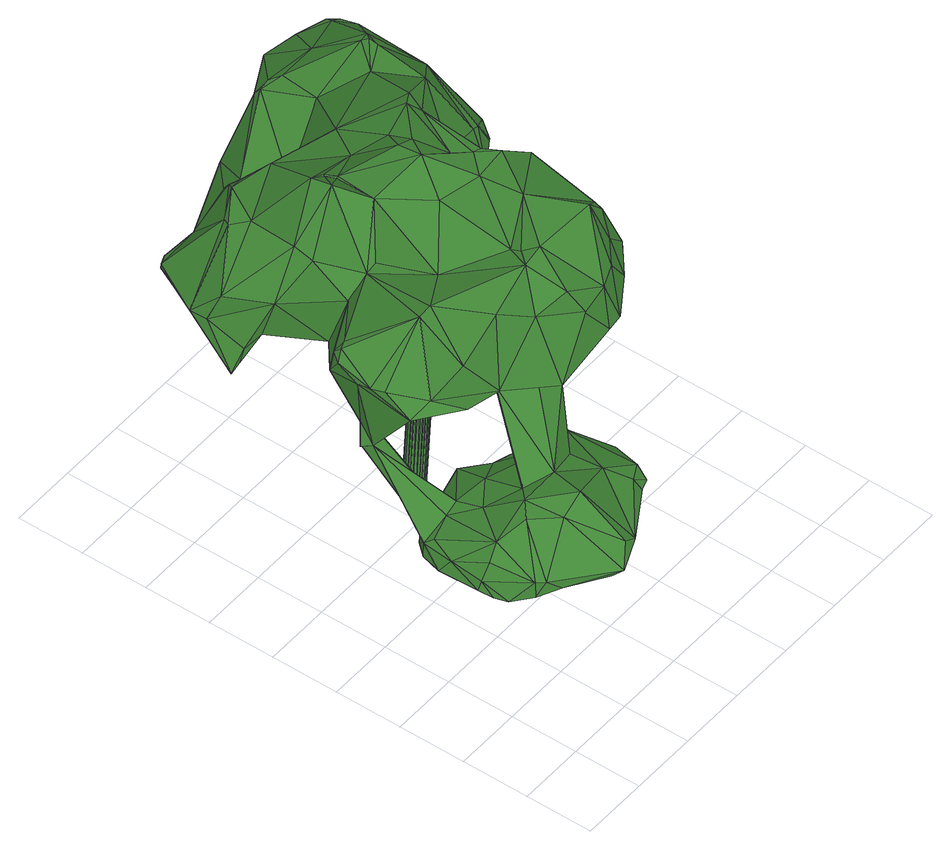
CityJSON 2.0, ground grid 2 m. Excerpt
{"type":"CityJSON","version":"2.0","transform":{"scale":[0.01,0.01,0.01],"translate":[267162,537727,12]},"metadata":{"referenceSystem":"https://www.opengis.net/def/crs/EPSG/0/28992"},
"CityObjects":{
"tree1":{"type":"SolitaryVegetationObject","attributes":{"gtid":336,"crown_width_m":12.22,"crown_median_z":19.9,"crown_r50_m":0.377,"crown_porosity":0.902,"trunk_H_m":6.89,"trunk_DBH_m":0.606,"trunk_radius_m":0.303,"trunk_base_height_m":13.01,"original_gtid":"377"},"geometry":[{"type":"Solid","lod":"3","boundaries":[[[[0,1,2]],[[3,4,5]],[[6,7,8]],[[9,10,11]],[[12,13,14]],[[15,16,17]],[[0,18,19]],[[2,18,0]],[[20,21,6]],[[22,14,23]],[[24,25,26]],[[27,2,28]],[[21,7,6]],[[29,30,31]],[[32,33,34]],[[35,36,37]],[[38,39,23]],[[40,41,15]],[[42,43,44]],[[45,46,47]],[[48,49,50]],[[51,52,53]],[[54,55,56]],[[57,58,8]],[[28,59,27]],[[60,61,62]],[[63,64,65]],[[66,40,31]],[[67,68,69]],[[70,71,67]],[[28,2,72]],[[73,74,75]],[[57,74,73]],[[57,8,74]],[[75,26,32]],[[76,77,71]],[[78,67,79]],[[80,81,82]],[[8,58,6]],[[51,83,84]],[[48,85,86]],[[87,88,89]],[[75,32,73]],[[90,40,15]],[[91,52,51]],[[1,0,92]],[[59,6,58]],[[84,83,93]],[[94,95,96]],[[28,6,59]],[[97,27,59]],[[98,99,100]],[[73,58,57]],[[59,58,73]],[[59,73,97]],[[101,102,22]],[[103,104,105]],[[32,34,73]],[[106,100,99]],[[106,99,107]],[[97,12,19]],[[108,109,110]],[[14,111,12]],[[0,19,111]],[[46,45,112]],[[21,25,24]],[[113,114,115]],[[115,114,116]],[[117,34,118]],[[119,36,120]],[[42,44,109]],[[42,109,108]],[[121,122,123]],[[124,125,126]],[[11,127,9]],[[103,105,128]],[[129,127,11]],[[74,8,24]],[[78,130,67]],[[22,131,101]],[[84,93,132]],[[40,66,41]],[[9,124,10]],[[108,98,133]],[[108,133,42]],[[27,18,2]],[[5,134,135]],[[135,136,5]],[[47,137,38]],[[38,137,39]],[[97,18,27]],[[98,138,125]],[[54,139,140]],[[19,12,111]],[[90,29,31]],[[116,141,142]],[[140,139,62]],[[73,117,143]],[[73,34,117]],[[23,47,38]],[[144,145,146]],[[83,147,93]],[[23,14,47]],[[148,15,17]],[[148,90,15]],[[98,100,138]],[[138,100,106]],[[149,124,126]],[[150,151,152]],[[150,152,153]],[[84,132,91]],[[154,155,50]],[[156,157,50]],[[19,18,97]],[[158,159,160]],[[53,52,120]],[[161,162,163]],[[164,89,144]],[[132,119,91]],[[165,137,47]],[[73,143,97]],[[120,52,119]],[[126,138,106]],[[83,166,167]],[[83,51,166]],[[106,149,126]],[[168,169,170]],[[166,171,167]],[[167,171,172]],[[132,93,115]],[[99,110,107]],[[127,54,173]],[[107,174,175]],[[107,110,174]],[[176,149,107]],[[84,91,51]],[[161,117,177]],[[161,163,117]],[[91,119,52]],[[126,125,138]],[[107,149,106]],[[178,125,124]],[[96,95,87]],[[67,69,79]],[[98,110,99]],[[98,108,110]],[[179,180,133]],[[107,175,176]],[[50,157,48]],[[101,0,102]],[[111,102,0]],[[174,181,175]],[[3,5,44]],[[182,160,159]],[[158,160,182]],[[11,10,81]],[[174,110,109]],[[174,109,181]],[[183,88,184]],[[185,49,86]],[[48,86,49]],[[186,46,112]],[[133,43,42]],[[11,81,129]],[[187,173,188]],[[97,143,12]],[[185,79,49]],[[13,143,117]],[[189,170,94]],[[117,163,13]],[[14,13,47]],[[47,13,45]],[[50,190,156]],[[13,12,143]],[[191,85,192]],[[86,85,185]],[[56,178,188]],[[193,194,195]],[[193,195,196]],[[197,55,54]],[[48,192,85]],[[157,192,48]],[[50,79,154]],[[49,79,50]],[[0,196,92]],[[101,196,0]],[[23,39,22]],[[80,82,198]],[[53,199,200]],[[120,199,53]],[[7,24,8]],[[201,121,202]],[[35,37,203]],[[21,24,7]],[[196,195,92]],[[92,72,1]],[[2,1,72]],[[33,204,34]],[[13,163,45]],[[205,148,206]],[[28,72,20]],[[51,53,207]],[[208,209,210]],[[119,115,36]],[[74,24,75]],[[119,132,115]],[[188,124,187]],[[211,212,213]],[[165,47,46]],[[118,177,117]],[[213,214,208]],[[181,215,175]],[[182,216,158]],[[217,198,124]],[[217,124,128]],[[54,129,139]],[[211,70,218]],[[219,169,220]],[[205,220,169]],[[15,41,16]],[[153,207,200]],[[51,207,166]],[[61,60,221]],[[162,222,186]],[[221,213,212]],[[90,31,40]],[[128,105,223]],[[224,197,54]],[[224,54,225]],[[146,145,223]],[[130,226,197]],[[95,94,170]],[[221,214,213]],[[216,225,61]],[[227,89,88]],[[29,90,148]],[[171,228,172]],[[28,20,6]],[[172,229,194]],[[63,230,229]],[[133,98,178]],[[231,141,232]],[[207,153,233]],[[45,163,112]],[[24,26,75]],[[124,9,187]],[[64,229,234]],[[64,234,16]],[[169,148,205]],[[71,77,235]],[[182,218,216]],[[158,236,159]],[[54,188,173]],[[182,159,218]],[[237,238,239]],[[3,44,192]],[[176,104,149]],[[225,140,61]],[[134,4,157]],[[240,221,241]],[[195,230,63]],[[4,3,192]],[[32,26,33]],[[200,207,53]],[[139,80,242]],[[139,242,203]],[[133,180,43]],[[216,61,236]],[[232,237,239]],[[184,88,87]],[[185,85,191]],[[216,218,225]],[[70,225,218]],[[124,198,10]],[[115,93,113]],[[200,243,150]],[[67,197,224]],[[70,67,224]],[[163,162,112]],[[207,244,166]],[[210,245,70]],[[153,200,150]],[[37,142,241]],[[178,98,125]],[[198,82,10]],[[162,202,222]],[[202,162,161]],[[209,208,214]],[[46,186,165]],[[36,199,120]],[[186,112,162]],[[37,60,203]],[[188,178,124]],[[36,115,37]],[[66,30,235]],[[194,246,172]],[[181,5,136]],[[39,131,22]],[[216,236,158]],[[235,247,66]],[[127,187,9]],[[147,113,93]],[[175,215,176]],[[226,180,197]],[[197,180,179]],[[248,165,249]],[[94,96,164]],[[61,140,62]],[[238,250,251]],[[214,240,209]],[[252,194,147]],[[219,220,184]],[[202,250,201]],[[233,88,183]],[[253,62,139]],[[60,62,253]],[[207,254,244]],[[29,169,30]],[[168,30,169]],[[191,192,44]],[[255,153,152]],[[170,184,256]],[[184,220,183]],[[115,116,37]],[[255,257,88]],[[10,82,81]],[[186,249,165]],[[137,131,39]],[[35,242,200]],[[131,196,101]],[[122,121,201]],[[33,26,204]],[[122,258,123]],[[228,205,206]],[[209,259,76]],[[222,202,260]],[[214,221,240]],[[146,136,135]],[[215,136,146]],[[79,185,191]],[[199,36,35]],[[189,94,261]],[[189,261,190]],[[241,221,60]],[[156,190,261]],[[20,258,21]],[[21,258,122]],[[17,234,148]],[[116,142,37]],[[179,133,55]],[[179,55,197]],[[31,30,66]],[[122,201,262]],[[200,199,35]],[[167,246,83]],[[252,83,246]],[[204,118,34]],[[204,250,118]],[[223,145,151]],[[134,156,261]],[[134,261,135]],[[41,263,16]],[[176,215,105]],[[171,205,228]],[[133,178,55]],[[114,113,147]],[[72,92,258]],[[72,258,20]],[[54,140,225]],[[124,149,103]],[[124,103,128]],[[229,230,194]],[[225,70,224]],[[196,248,193]],[[212,264,221]],[[235,30,265]],[[215,181,136]],[[266,238,251]],[[263,238,237]],[[243,217,128]],[[135,164,146]],[[63,65,237]],[[232,63,237]],[[267,251,263]],[[267,266,251]],[[156,134,157]],[[71,245,76]],[[95,256,87]],[[71,235,68]],[[237,65,64]],[[254,171,244]],[[164,144,146]],[[170,169,184]],[[184,169,219]],[[218,159,211]],[[211,268,70]],[[213,268,211]],[[203,253,139]],[[237,16,263]],[[210,268,208]],[[213,208,268]],[[243,242,217]],[[200,242,243]],[[109,44,5]],[[5,181,109]],[[67,71,68]],[[268,210,70]],[[50,155,190]],[[5,4,134]],[[241,60,37]],[[89,164,87]],[[203,60,253]],[[172,246,167]],[[157,4,192]],[[269,155,154]],[[235,77,239]],[[123,270,121]],[[26,262,263]],[[25,262,26]],[[68,269,271]],[[269,154,271]],[[68,271,69]],[[69,271,79]],[[79,271,154]],[[197,67,130]],[[135,261,94]],[[129,54,127]],[[79,191,78]],[[187,127,173]],[[129,81,80]],[[139,129,80]],[[131,137,248]],[[131,248,196]],[[43,191,44]],[[56,55,178]],[[149,104,103]],[[14,102,111]],[[22,102,14]],[[137,165,248]],[[202,121,260]],[[270,260,121]],[[222,260,186]],[[194,230,195]],[[249,186,260]],[[260,270,249]],[[267,263,247]],[[66,247,41]],[[263,41,247]],[[247,235,266]],[[239,238,266]],[[257,227,88]],[[247,266,267]],[[123,272,270]],[[259,240,241]],[[193,248,270]],[[249,270,248]],[[252,246,194]],[[223,105,146]],[[235,239,266]],[[146,105,215]],[[64,16,237]],[[233,153,255]],[[233,255,88]],[[171,166,244]],[[221,264,61]],[[144,89,227]],[[152,151,255]],[[255,151,257]],[[229,64,63]],[[209,240,259]],[[223,151,128]],[[128,151,243]],[[150,243,151]],[[135,94,164]],[[123,63,272]],[[272,63,232]],[[258,195,123]],[[184,87,256]],[[122,262,21]],[[189,265,168]],[[189,190,265]],[[190,155,265]],[[269,265,155]],[[68,265,269]],[[235,265,68]],[[21,262,25]],[[35,203,242]],[[198,217,242]],[[198,242,80]],[[78,226,130]],[[78,180,226]],[[191,180,78]],[[191,43,180]],[[168,265,30]],[[188,54,56]],[[194,273,147]],[[92,195,258]],[[263,262,201]],[[169,29,148]],[[104,176,105]],[[177,118,250]],[[211,264,212]],[[263,250,238]],[[201,250,263]],[[202,177,250]],[[161,177,202]],[[63,123,195]],[[220,254,183]],[[171,254,220]],[[205,171,220]],[[76,245,209]],[[71,70,245]],[[254,233,183]],[[207,233,254]],[[209,245,210]],[[147,273,114]],[[206,148,234]],[[206,234,229]],[[76,231,77]],[[259,231,76]],[[259,241,231]],[[172,228,229]],[[193,273,194]],[[114,273,116]],[[272,116,273]],[[270,273,193]],[[270,272,273]],[[17,16,234]],[[77,231,239]],[[232,239,231]],[[96,87,164]],[[170,189,168]],[[170,256,95]],[[26,263,204]],[[228,206,229]],[[252,147,83]],[[231,241,141]],[[142,141,241]],[[272,141,116]],[[232,141,272]],[[204,251,250]],[[263,251,204]],[[159,236,264]],[[159,264,211]],[[61,264,236]],[[227,257,145]],[[151,145,257]],[[144,227,145]],[[274,275,276]],[[274,276,277]],[[277,276,278]],[[277,278,279]],[[276,275,280]],[[276,280,278]],[[278,280,281]],[[278,281,279]],[[280,275,282]],[[280,282,281]],[[281,282,283]],[[281,283,279]],[[282,275,284]],[[282,284,283]],[[283,284,285]],[[283,285,279]],[[284,275,286]],[[284,286,285]],[[285,286,287]],[[285,287,279]],[[286,275,288]],[[286,288,287]],[[287,288,289]],[[287,289,279]],[[288,275,290]],[[288,290,289]],[[289,290,291]],[[289,291,279]],[[290,275,292]],[[290,292,291]],[[291,292,293]],[[291,293,279]],[[292,275,294]],[[292,294,293]],[[293,294,295]],[[293,295,279]],[[294,275,296]],[[294,296,295]],[[295,296,297]],[[295,297,279]],[[296,275,298]],[[296,298,297]],[[297,298,299]],[[297,299,279]],[[298,275,300]],[[298,300,299]],[[299,300,301]],[[299,301,279]],[[300,275,302]],[[300,302,301]],[[301,302,303]],[[301,303,279]],[[302,275,304]],[[302,304,303]],[[303,304,305]],[[303,305,279]],[[304,275,306]],[[304,306,305]],[[305,306,307]],[[305,307,279]],[[306,275,308]],[[306,308,307]],[[307,308,309]],[[307,309,279]],[[308,275,310]],[[308,310,309]],[[309,310,311]],[[309,311,279]],[[310,275,312]],[[310,312,311]],[[311,312,313]],[[311,313,279]],[[312,275,314]],[[312,314,313]],[[313,314,315]],[[313,315,279]],[[314,275,316]],[[314,316,315]],[[315,316,317]],[[315,317,279]],[[316,275,318]],[[316,318,317]],[[317,318,319]],[[317,319,279]],[[318,275,320]],[[318,320,319]],[[319,320,321]],[[319,321,279]],[[320,275,322]],[[320,322,321]],[[321,322,323]],[[321,323,279]],[[322,275,274]],[[322,274,323]],[[323,274,277]],[[323,277,279]]]]}]}
},
"vertices":[
[362,90,511],[313,82,547],[255,43,513],[376,1397,935],[349,1361,993],[389,1355,982],[91,197,504],[62,317,524],[35,322,478],[1051,1223,774],[1077,1124,787],[1083,1153,761],[315,271,371],[369,367,360],[547,224,429],[53,687,920],[80,582,850],[64,648,923],[301,118,409],[329,128,394],[176,290,604],[101,325,562],[564,210,483],[585,246,418],[38,420,486],[62,492,499],[52,518,480],[142,150,475],[110,175,504],[107,810,970],[250,908,938],[82,824,946],[48,516,435],[88,560,427],[127,588,398],[901,778,885],[915,650,856],[736,737,788],[598,301,426],[604,289,473],[59,792,941],[54,729,912],[634,1502,836],[516,1476,813],[474,1484,898],[506,437,364],[535,449,397],[594,338,408],[165,1431,815],[151,1382,777],[88,1282,804],[745,529,1119],[821,548,1030],[824,574,1036],[748,1173,768],[657,1321,862],[732,1265,900],[40,288,435],[50,249,438],[94,198,450],[766,902,621],[767,998,574],[753,1008,632],[331,507,821],[213,504,832],[246,536,811],[80,835,875],[403,1189,726],[196,1139,720],[220,1227,669],[567,1116,593],[426,1064,763],[238,219,606],[141,353,386],[29,329,445],[27,451,442],[525,966,803],[328,926,744],[353,1261,781],[210,1269,662],[1006,1046,817],[1045,1080,783],[1009,1047,819],[633,397,998],[711,433,989],[195,1445,811],[164,1432,802],[332,1005,1256],[537,900,1233],[525,962,1239],[84,802,967],[787,498,983],[308,220,641],[711,406,825],[312,1073,1224],[317,1035,1249],[320,1037,1252],[237,199,395],[806,1566,899],[856,1539,1011],[939,1508,1017],[513,212,525],[527,196,487],[860,1285,1127],[855,1308,1138],[780,1245,1120],[939,1491,1023],[793,1441,1071],[759,1576,911],[610,1482,1032],[759,1567,998],[382,135,408],[510,462,380],[696,434,796],[623,439,785],[751,501,750],[585,584,776],[294,493,363],[142,598,395],[885,535,872],[904,598,887],[266,489,554],[184,432,553],[259,367,600],[1015,1251,954],[1005,1448,968],[989,1446,998],[982,1213,699],[871,1142,1088],[995,1151,705],[423,1220,751],[567,242,515],[804,465,859],[674,1473,807],[306,1319,1043],[358,1236,1138],[491,1282,943],[614,348,475],[972,1489,1003],[858,1083,814],[732,1027,644],[455,721,733],[564,738,726],[256,362,361],[563,1024,1205],[687,1060,1197],[528,1162,1169],[664,403,819],[227,665,1050],[872,1327,1131],[726,881,1112],[717,1035,1163],[719,851,1140],[753,810,1131],[122,1178,615],[99,1238,792],[236,1275,994],[251,1299,986],[695,1103,315],[668,1062,315],[691,1104,314],[274,595,426],[410,532,397],[385,541,366],[456,1059,1197],[612,397,466],[558,540,1112],[517,424,1058],[266,1032,992],[316,901,988],[354,1040,1186],[493,536,1102],[418,447,1032],[934,1238,779],[644,1464,1065],[667,1437,1078],[843,1325,1130],[214,600,403],[838,1407,907],[600,1326,849],[532,1433,812],[612,1465,1056],[667,1111,332],[517,827,1131],[413,953,1144],[191,1437,801],[530,456,522],[990,1240,779],[908,1234,800],[254,1081,1022],[109,1199,888],[285,1418,839],[282,1419,843],[437,354,588],[428,371,828],[337,327,620],[467,274,564],[568,1210,740],[969,1052,894],[898,754,904],[848,793,1058],[172,508,538],[296,600,497],[776,859,834],[117,577,455],[264,660,1063],[288,575,884],[678,686,1113],[575,878,548],[551,856,585],[573,908,537],[640,999,466],[649,936,495],[618,906,512],[569,849,579],[654,1319,1081],[680,1099,407],[942,1048,908],[643,1063,440],[347,897,1003],[380,727,1038],[785,867,570],[364,540,493],[728,1085,1184],[581,1166,710],[593,1125,588],[459,1229,783],[577,959,1220],[391,551,999],[269,445,890],[412,438,821],[428,777,739],[383,708,745],[644,798,1134],[148,570,874],[238,961,772],[705,1074,377],[216,613,792],[145,738,673],[187,772,718],[563,831,599],[558,799,653],[839,927,927],[774,994,994],[527,576,1100],[587,1039,695],[562,401,964],[132,779,685],[538,447,539],[537,452,538],[192,582,476],[104,752,636],[568,410,951],[740,928,660],[525,609,1086],[693,855,1145],[330,1004,1251],[651,894,1150],[218,328,616],[558,831,624],[350,528,519],[262,1223,1019],[127,505,525],[109,721,654],[680,1000,463],[195,1097,856],[135,777,682],[100,755,637],[585,917,520],[150,1159,694],[431,410,582],[151,1175,631],[411,482,794],[454,410,804],[505,874,100],[475,875,101],[504,882,100],[528,852,789],[527,860,789],[498,853,790],[502,889,100],[525,867,790],[497,896,101],[520,874,790],[491,901,101],[514,879,790],[484,904,102],[507,882,791],[476,905,102],[499,883,791],[468,905,102],[491,882,791],[461,902,102],[484,880,791],[454,897,102],[477,875,791],[449,891,102],[472,869,791],[446,884,102],[469,862,791],[445,876,102],[468,854,791],[446,868,102],[468,846,791],[448,861,101],[471,839,790],[453,854,101],[476,832,790],[459,849,101],[482,827,790],[466,846,100],[489,824,789],[474,845,100],[497,823,789],[482,846,100],[505,824,789],[489,848,100],[512,826,789],[496,853,100],[519,831,789],[501,859,100],[524,837,789],[504,866,100],[527,844,789]
]}
